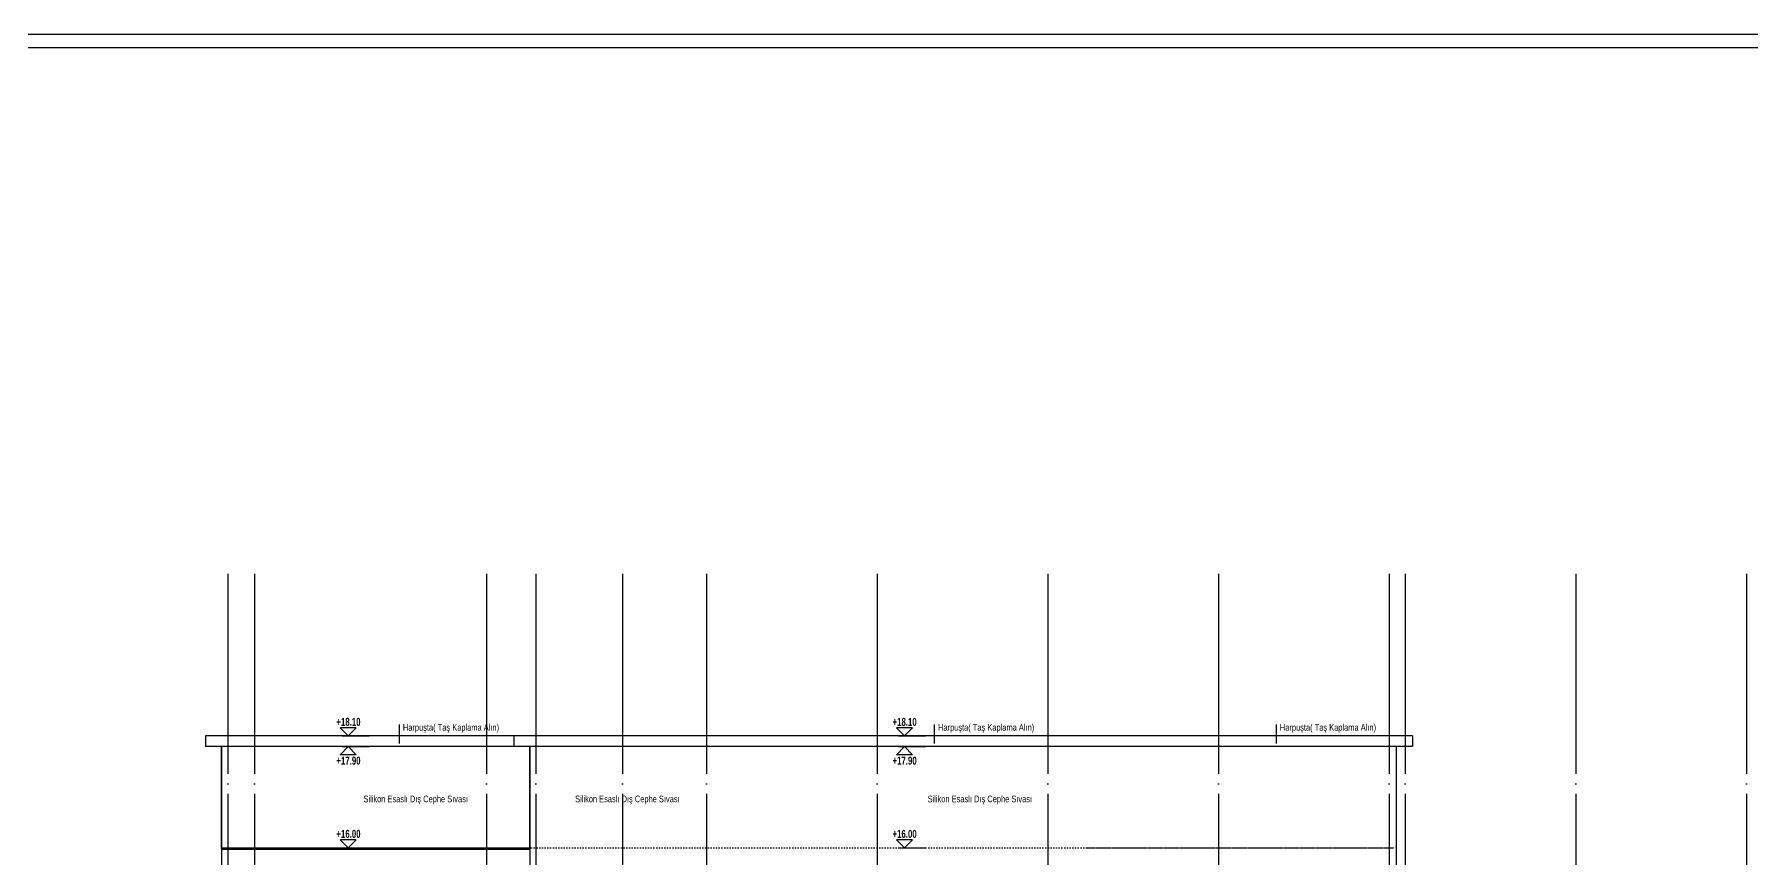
# Model space of a CAD drawing. Extents: x 460786 to 545292, y 30998 to 41694.
# Drawn here: x 536034 to 539254, y 40148 to 41694 of the extents above; entities that cross this region are included whole.
import ezdxf
from ezdxf.enums import TextEntityAlignment as Align

# ---------------------------------------------------------------- set-up
doc = ezdxf.new("R2010")
doc.units = 0
doc.header["$LTSCALE"] = 50
doc.header["$MEASUREMENT"] = 0
doc.linetypes.add('DASHDOT', pattern=[5.5, 5, -0.25, 0, -0.25])
doc.linetypes.add('DASHED', pattern=[0.1, 0, -0.1])
doc.layers.get('0').update_dxf_attribs({"linetype": 'CONTINUOUS'})
for name, color, linetype in [('A-Aks Dikey', 12, 'DASHDOT'), ('A-Dash', 9, 'DASHED'), ('A-Gör 2', 40, 'CONTINUOUS'), ('A-Gör 3', 25, 'CONTINUOUS'), ('A-Gör 4', 75, 'CONTINUOUS'), ('A-Kot', 3, 'CONTINUOUS'), ('A-Lejant', 23, 'CONTINUOUS'), ('A-Yazı 1', 200, 'CONTINUOUS'), ('A-Yazı 2', 205, 'CONTINUOUS')]:
    doc.layers.add(name, color=color, linetype=linetype)
doc.styles.add('blkan', font='arial.ttf', dxfattribs={"width": 0.9, "height": 12.5})
doc.styles.add('YAZI', font='arialbd.ttf', dxfattribs={"width": 0.9, "height": 150})

# ---------------------------------------------------------------- blocks, each defined once
blk = doc.blocks.new('kot-k')
for p, q in [((9.4, 0), (-32.7, 0)), ((-12.6, 12.6), (12.6, 12.6)), ((0, 0), (-12.6, 12.6)), ((0, 0), (12.6, 12.6))]:
    blk.add_line(p, q)
at = {"style": 'YAZI', "width": 0.7}
blk.add_attdef('KOT', text='', height=12.5, dxfattribs=at).set_placement((0, 22), align=Align.MIDDLE_CENTER)

msp = doc.modelspace()

# ---------------------------------------------------------------- linework, layer by layer
at = {"layer": 'A-Aks Dikey', "ltscale": 1.5}
for p, q in [((536397.17, 40682.38), (536397.17, 38304.48)), ((536447.17, 40682.38), (536447.17, 38334.48)), ((536882.17, 40682.38), (536882.17, 38304.48)), ((536974.67, 40682.38), (536974.67, 38304.48)), ((537137.17, 40682.38), (537137.17, 38304.48)), ((537294.67, 40682.38), (537294.67, 38304.48)), ((537614.67, 40682.38), (537614.67, 38304.48)), ((537934.67, 40682.38), (537934.67, 38304.48)), ((538254.67, 40682.38), (538254.67, 38304.48)), ((538574.67, 40682.38), (538574.67, 38304.48)), ((538574.67, 40682.38), (538574.67, 38304.48)), ((538604.67, 40682.38), (538604.67, 38334.48)), ((538604.67, 40682.38), (538604.67, 38334.48)), ((538924.67, 40682.38), (538924.67, 38304.48)), ((539244.67, 40682.38), (539244.67, 38304.48))]:
    msp.add_line(p, q, dxfattribs=at)
at = {"layer": 'A-Dash'}
for p, q in [((536385.17, 40168.33), (538588.17, 40168.33)), ((536385.17, 40168.33), (536963.17, 40168.33)), ((538010.17, 40168.33), (538588.17, 40168.33))]:
    msp.add_line(p, q, dxfattribs=at)
at = {"layer": 'A-Gör 2'}
for p, q in [((538360.17, 40378.33), (536355.17, 40378.33)), ((536355.17, 40378.33), (536355.17, 40358.33)), ((538618.17, 40378.33), (536933.17, 40378.33)), ((536933.17, 40378.33), (536933.17, 40358.33)), ((538618.17, 40378.33), (538618.17, 40358.33)), ((538360.17, 40358.33), (536355.17, 40358.33)), ((538360.17, 40358.33), (536355.17, 40358.33)), ((536385.17, 40168.33), (536385.17, 40358.33)), ((538618.17, 40358.33), (536933.17, 40358.33)), ((538618.17, 40358.33), (536933.17, 40358.33)), ((536963.17, 40168.33), (536963.17, 40358.33)), ((536963.17, 40358.33), (536963.17, 38468.33)), ((538588.17, 40128.33), (538588.17, 40358.33))]:
    msp.add_line(p, q, dxfattribs=at)
at = {"layer": 'A-Gör 3'}
msp.add_line((536385.17, 40358.33), (536385.17, 38468.33), dxfattribs=at)
at = {"layer": 'A-Gör 4'}
for p, q in [((536385.17, 40168.33), (536963.17, 40168.33)), ((536385.17, 40168.33), (536963.17, 40168.33)), ((536385.17, 40166.33), (536963.17, 40166.33))]:
    msp.add_line(p, q, dxfattribs=at)
at = {"layer": 'A-Lejant'}
msp.add_lwpolyline([(460786.15, 41693.81), (460786.15, 37193.81), (545291.84, 37193.81), (545291.84, 41693.81), (460786.15, 41693.81)], dxfattribs=at)
msp.add_lwpolyline([(460811.15, 41668.81), (460811.15, 37218.81), (545266.84, 37218.81), (545266.84, 41668.81)], close=True, dxfattribs=at)
at = {"layer": 'A-Yazı 2'}
for p, q in [((536718.32, 40399.91), (536718.32, 40364.04)), ((537721.64, 40399.91), (537721.64, 40364.04)), ((538362.54, 40399.91), (538362.54, 40364.04))]:
    msp.add_line(p, q, dxfattribs=at)

# ---------------------------------------------------------------- block references
at = {"layer": 'A-Kot'}
ref = msp.add_blockref('kot-k', (536622.89, 40378.33), dxfattribs=dict(at, xscale=-1.200000000186265, yscale=1.200000000186265, zscale=1.200000000186265))
ref.add_attrib('KOT', '+18.10', dxfattribs={"layer": '0', "height": 15, "style": 'YAZI', "width": 0.7}).set_placement((536623.27, 40404.73), align=Align.MIDDLE_CENTER)
ref = msp.add_blockref('kot-k', (537665.64, 40378.33), dxfattribs=dict(at, xscale=-1.200000000186265, yscale=1.200000000186265, zscale=1.200000000186265))
ref.add_attrib('KOT', '+18.10', dxfattribs={"layer": '0', "height": 15, "style": 'YAZI', "width": 0.7}).set_placement((537666.02, 40404.73), align=Align.MIDDLE_CENTER)
ref = msp.add_blockref('kot-k', (536622.89, 40358.33), dxfattribs=dict(at, xscale=1.200000000186265, yscale=1.200000000186265, zscale=1.200000000186265, rotation=180))
ref.add_attrib('KOT', '+17.90', dxfattribs={"layer": '0', "height": 15, "style": 'YAZI', "width": 0.7}).set_placement((536623.27, 40332.13), align=Align.MIDDLE_CENTER)
ref = msp.add_blockref('kot-k', (537665.64, 40358.33), dxfattribs=dict(at, xscale=1.200000000186265, yscale=1.200000000186265, zscale=1.200000000186265, rotation=180))
ref.add_attrib('KOT', '+17.90', dxfattribs={"layer": '0', "height": 15, "style": 'YAZI', "width": 0.7}).set_placement((537666.02, 40332.13), align=Align.MIDDLE_CENTER)
ref = msp.add_blockref('kot-k', (536622.89, 40168.33), dxfattribs=dict(at, xscale=-1.200000000186265, yscale=1.200000000186265, zscale=1.200000000186265))
ref.add_attrib('KOT', '+16.00', dxfattribs={"layer": '0', "height": 15, "style": 'YAZI', "width": 0.7}).set_placement((536623.27, 40194.73), align=Align.MIDDLE_CENTER)
ref = msp.add_blockref('kot-k', (537665.64, 40168.33), dxfattribs=dict(at, xscale=-1.200000000186265, yscale=1.200000000186265, zscale=1.200000000186265))
ref.add_attrib('KOT', '+16.00', dxfattribs={"layer": '0', "height": 15, "style": 'YAZI', "width": 0.7}).set_placement((537666.02, 40194.73), align=Align.MIDDLE_CENTER)

# ---------------------------------------------------------------- texts
at = {"layer": 'A-Yazı 1', "style": 'blkan', "width": 0.7}
for p in [(536651.36, 40254.07), (537048.22, 40254.07), (537709.07, 40254.07)]:
    msp.add_text('Silikon Esaslı Dış Cephe Sıvası', height=12.5, dxfattribs=at).set_placement(p)
at = {"layer": 'A-Yazı 2', "style": 'blkan', "width": 0.7}
for p in [(536721.41, 40388.17), (537724.73, 40388.17), (538365.63, 40388.17)]:
    msp.add_text(' Harpuşta( Taş Kaplama Alın)', height=12.5, dxfattribs=at).set_placement(p)

doc.saveas('drawing.dxf')
